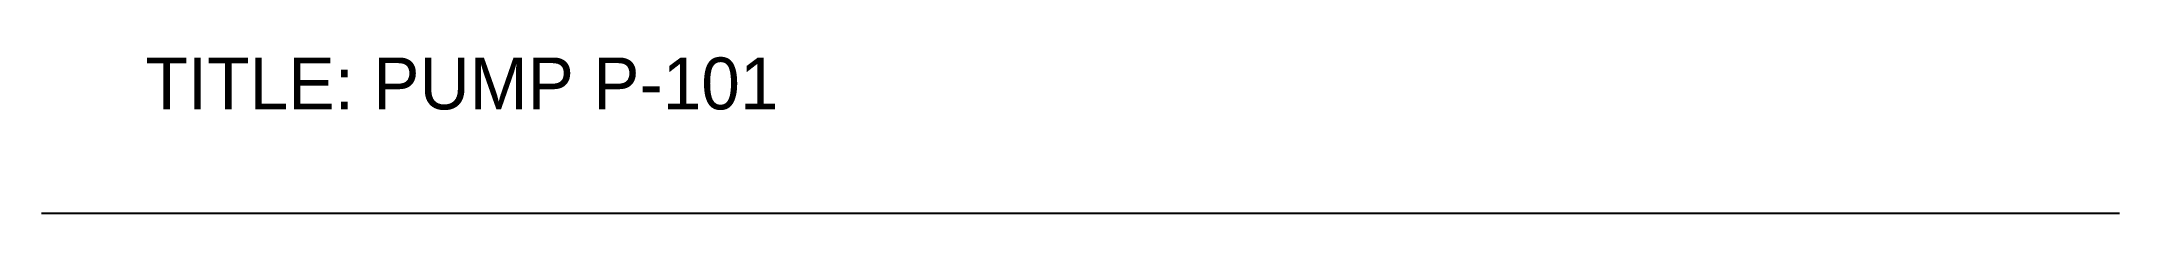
# Paper-space layout 'Layout1' of a CAD drawing. Header units: millimetres. Extents: x 200 to 300, y 10 to 18.
import ezdxf

# ---------------------------------------------------------------- set-up
doc = ezdxf.new("R2010")
doc.units = ezdxf.units.MM

# ---------------------------------------------------------------- blocks, each defined once
blk = doc.blocks.new('TITLEBLOCK')
blk.add_line((0, 0), (100, 0))
blk.add_text('TITLE: PUMP P-101', height=2.5).set_placement((5, 5))

psp = doc.layouts.get("Layout1")

# ---------------------------------------------------------------- block references
psp.add_blockref('TITLEBLOCK', (200, 10))

doc.saveas('drawing.dxf')
